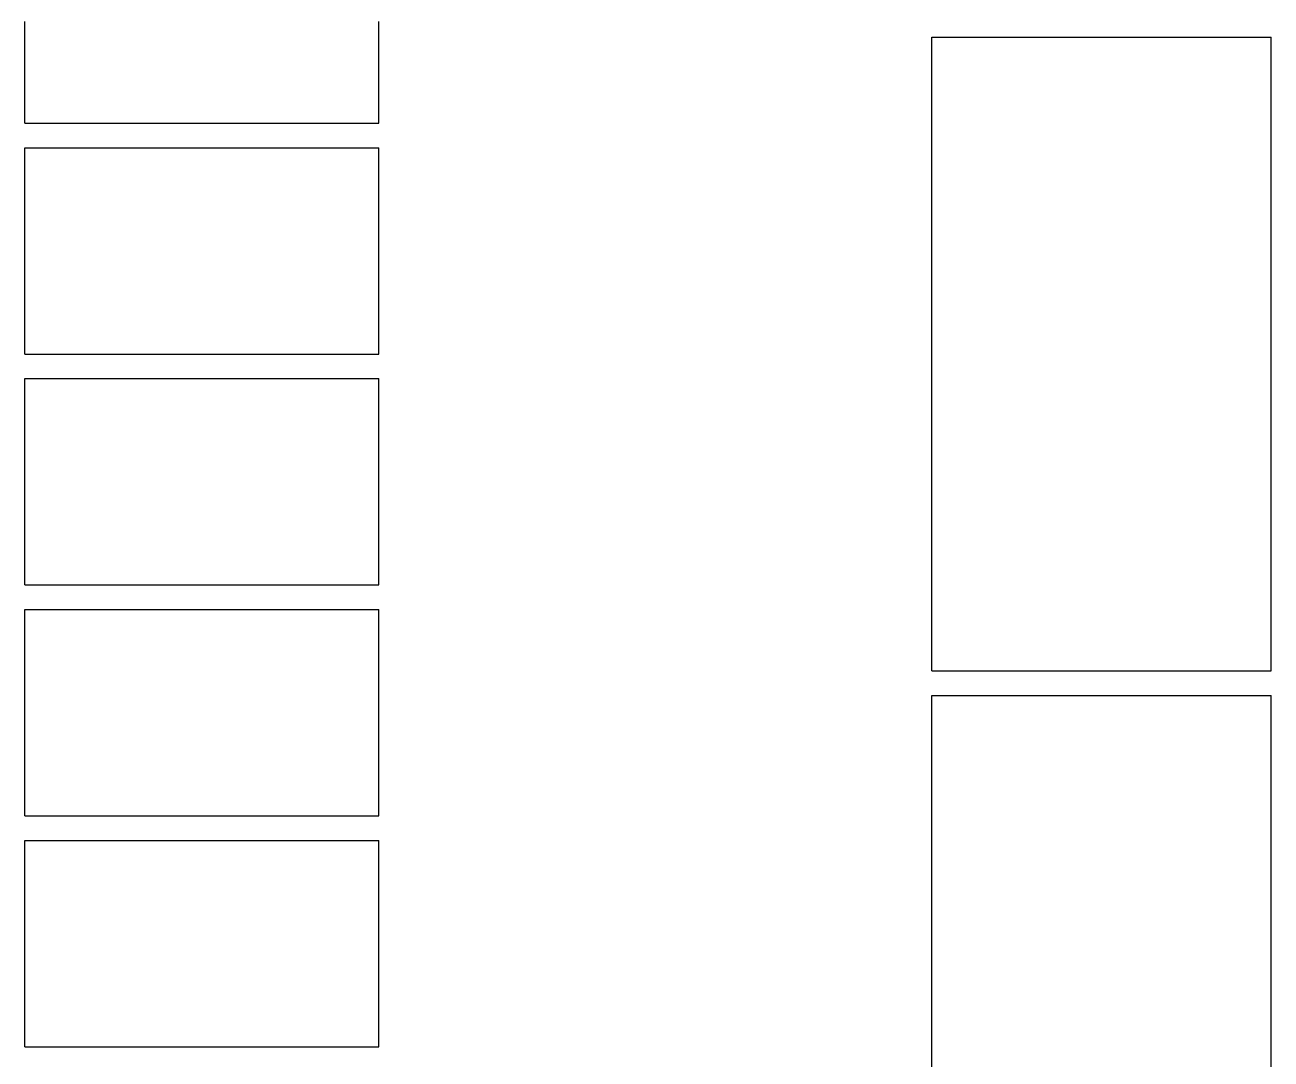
# Model space of a CAD drawing. Header units: metres. Extents: x -45 to 241, y 0 to 388.
# Drawn here: x -45.33 to -19.96, y 219.5 to 240.55 of the extents above; entities that cross this region are included whole.
import ezdxf

# ---------------------------------------------------------------- set-up
doc = ezdxf.new("R2010")
doc.units = ezdxf.units.M

msp = doc.modelspace()

# ---------------------------------------------------------------- linework, layer by layer
for points in [[(-45.325, 238.55), (-45.325, 238.617), (-45.325, 238.683), (-45.325, 238.75), (-45.325, 238.817), (-45.325, 238.883), (-45.325, 238.95), (-45.325, 239.017), (-45.325, 239.083), (-45.325, 239.15), (-45.325, 239.217), (-45.325, 239.283), (-45.325, 239.35), (-45.325, 239.417), (-45.325, 239.483), (-45.325, 239.55), (-45.325, 239.617), (-45.325, 239.683), (-45.325, 239.75), (-45.325, 239.817), (-45.325, 239.883), (-45.325, 239.95), (-45.325, 240.017), (-45.325, 240.083), (-45.325, 240.15), (-45.325, 240.217), (-45.325, 240.283), (-45.325, 240.35), (-45.325, 240.417), (-45.325, 240.483), (-45.325, 240.55), (-45.325, 240.617)], [(-38.123, 238.55), (-38.123, 238.617), (-38.123, 238.683), (-38.123, 238.75), (-38.123, 238.817), (-38.123, 238.883), (-38.123, 238.95), (-38.123, 239.017), (-38.123, 239.083), (-38.123, 239.15), (-38.123, 239.217), (-38.123, 239.283), (-38.123, 239.35), (-38.123, 239.417), (-38.123, 239.483), (-38.123, 239.55), (-38.123, 239.617), (-38.123, 239.683), (-38.123, 239.75), (-38.123, 239.817), (-38.123, 239.883), (-38.123, 239.95), (-38.123, 240.017), (-38.123, 240.083), (-38.123, 240.15), (-38.123, 240.217), (-38.123, 240.283), (-38.123, 240.35), (-38.123, 240.417), (-38.123, 240.483), (-38.123, 240.55), (-38.123, 240.617)], [(-26.868, 227.4), (-26.868, 227.605), (-26.868, 227.81), (-26.868, 228.014), (-26.868, 228.219), (-26.868, 228.424), (-26.868, 228.629), (-26.868, 228.833), (-26.868, 229.038), (-26.868, 229.243), (-26.868, 229.448), (-26.868, 229.652), (-26.868, 229.857), (-26.868, 230.062), (-26.868, 230.267), (-26.868, 230.471), (-26.868, 230.676), (-26.868, 230.881), (-26.868, 231.086), (-26.868, 231.29), (-26.868, 231.495), (-26.868, 231.7), (-26.868, 231.905), (-26.868, 232.11), (-26.868, 232.314), (-26.868, 232.519), (-26.868, 232.724), (-26.868, 232.929), (-26.868, 233.133), (-26.868, 233.338), (-26.868, 233.543), (-26.868, 233.748), (-26.868, 233.952), (-26.868, 234.157), (-26.868, 234.362), (-26.868, 234.567), (-26.868, 234.771), (-26.868, 234.976), (-26.868, 235.181), (-26.868, 235.386), (-26.868, 235.59), (-26.868, 235.795), (-26.868, 236), (-26.868, 236.205), (-26.868, 236.41), (-26.868, 236.614), (-26.868, 236.819), (-26.868, 237.024), (-26.868, 237.229), (-26.868, 237.433), (-26.868, 237.638), (-26.868, 237.843), (-26.868, 238.048), (-26.868, 238.252), (-26.868, 238.457), (-26.868, 238.662), (-26.868, 238.867), (-26.868, 239.071), (-26.868, 239.276), (-26.868, 239.481), (-26.868, 239.686), (-26.868, 239.89), (-26.868, 240.095), (-26.868, 240.3)], [(-26.868, 240.3), (-26.758, 240.3), (-26.649, 240.3), (-26.539, 240.3), (-26.429, 240.3), (-26.32, 240.3), (-26.21, 240.3), (-26.101, 240.3), (-25.991, 240.3), (-25.881, 240.3), (-25.772, 240.3), (-25.662, 240.3), (-25.553, 240.3), (-25.443, 240.3), (-25.333, 240.3), (-25.224, 240.3), (-25.114, 240.3), (-25.005, 240.3), (-24.895, 240.3), (-24.786, 240.3), (-24.676, 240.3), (-24.566, 240.3), (-24.457, 240.3), (-24.347, 240.3), (-24.238, 240.3), (-24.128, 240.3), (-24.018, 240.3), (-23.909, 240.3), (-23.799, 240.3), (-23.69, 240.3), (-23.58, 240.3), (-23.47, 240.3), (-23.361, 240.3), (-23.251, 240.3), (-23.142, 240.3), (-23.032, 240.3), (-22.923, 240.3), (-22.813, 240.3), (-22.703, 240.3), (-22.594, 240.3), (-22.484, 240.3), (-22.375, 240.3), (-22.265, 240.3), (-22.155, 240.3), (-22.046, 240.3), (-21.936, 240.3), (-21.827, 240.3), (-21.717, 240.3), (-21.607, 240.3), (-21.498, 240.3), (-21.388, 240.3), (-21.279, 240.3), (-21.169, 240.3), (-21.06, 240.3), (-20.95, 240.3), (-20.84, 240.3), (-20.731, 240.3), (-20.621, 240.3), (-20.512, 240.3), (-20.402, 240.3), (-20.292, 240.3), (-20.183, 240.3), (-20.073, 240.3), (-19.964, 240.3)], [(-19.964, 227.4), (-19.964, 227.605), (-19.964, 227.81), (-19.964, 228.014), (-19.964, 228.219), (-19.964, 228.424), (-19.964, 228.629), (-19.964, 228.833), (-19.964, 229.038), (-19.964, 229.243), (-19.964, 229.448), (-19.964, 229.652), (-19.964, 229.857), (-19.964, 230.062), (-19.964, 230.267), (-19.964, 230.471), (-19.964, 230.676), (-19.964, 230.881), (-19.964, 231.086), (-19.964, 231.29), (-19.964, 231.495), (-19.964, 231.7), (-19.964, 231.905), (-19.964, 232.11), (-19.964, 232.314), (-19.964, 232.519), (-19.964, 232.724), (-19.964, 232.929), (-19.964, 233.133), (-19.964, 233.338), (-19.964, 233.543), (-19.964, 233.748), (-19.964, 233.952), (-19.964, 234.157), (-19.964, 234.362), (-19.964, 234.567), (-19.964, 234.771), (-19.964, 234.976), (-19.964, 235.181), (-19.964, 235.386), (-19.964, 235.59), (-19.964, 235.795), (-19.964, 236), (-19.964, 236.205), (-19.964, 236.41), (-19.964, 236.614), (-19.964, 236.819), (-19.964, 237.024), (-19.964, 237.229), (-19.964, 237.433), (-19.964, 237.638), (-19.964, 237.843), (-19.964, 238.048), (-19.964, 238.252), (-19.964, 238.457), (-19.964, 238.662), (-19.964, 238.867), (-19.964, 239.071), (-19.964, 239.276), (-19.964, 239.481), (-19.964, 239.686), (-19.964, 239.89), (-19.964, 240.095), (-19.964, 240.3)], [(-45.325, 238.55), (-45.211, 238.55), (-45.096, 238.55), (-44.982, 238.55), (-44.868, 238.55), (-44.753, 238.55), (-44.639, 238.55), (-44.525, 238.55), (-44.411, 238.55), (-44.296, 238.55), (-44.182, 238.55), (-44.068, 238.55), (-43.953, 238.55), (-43.839, 238.55), (-43.725, 238.55), (-43.61, 238.55), (-43.496, 238.55), (-43.382, 238.55), (-43.267, 238.55), (-43.153, 238.55), (-43.039, 238.55), (-42.924, 238.55), (-42.81, 238.55), (-42.696, 238.55), (-42.581, 238.55), (-42.467, 238.55), (-42.353, 238.55), (-42.238, 238.55), (-42.124, 238.55), (-42.01, 238.55), (-41.895, 238.55), (-41.781, 238.55), (-41.667, 238.55), (-41.552, 238.55), (-41.438, 238.55), (-41.324, 238.55), (-41.209, 238.55), (-41.095, 238.55), (-40.981, 238.55), (-40.866, 238.55), (-40.752, 238.55), (-40.638, 238.55), (-40.523, 238.55), (-40.409, 238.55), (-40.295, 238.55), (-40.18, 238.55), (-40.066, 238.55), (-39.952, 238.55), (-39.838, 238.55), (-39.723, 238.55), (-39.609, 238.55), (-39.495, 238.55), (-39.38, 238.55), (-39.266, 238.55), (-39.152, 238.55), (-39.037, 238.55), (-38.923, 238.55), (-38.809, 238.55), (-38.694, 238.55), (-38.58, 238.55), (-38.466, 238.55), (-38.351, 238.55), (-38.237, 238.55), (-38.123, 238.55)], [(-45.325, 233.85), (-45.325, 233.917), (-45.325, 233.983), (-45.325, 234.05), (-45.325, 234.117), (-45.325, 234.183), (-45.325, 234.25), (-45.325, 234.317), (-45.325, 234.383), (-45.325, 234.45), (-45.325, 234.517), (-45.325, 234.583), (-45.325, 234.65), (-45.325, 234.717), (-45.325, 234.783), (-45.325, 234.85), (-45.325, 234.917), (-45.325, 234.983), (-45.325, 235.05), (-45.325, 235.117), (-45.325, 235.183), (-45.325, 235.25), (-45.325, 235.317), (-45.325, 235.383), (-45.325, 235.45), (-45.325, 235.517), (-45.325, 235.583), (-45.325, 235.65), (-45.325, 235.717), (-45.325, 235.783), (-45.325, 235.85), (-45.325, 235.917), (-45.325, 235.983), (-45.325, 236.05), (-45.325, 236.117), (-45.325, 236.183), (-45.325, 236.25), (-45.325, 236.317), (-45.325, 236.383), (-45.325, 236.45), (-45.325, 236.517), (-45.325, 236.583), (-45.325, 236.65), (-45.325, 236.717), (-45.325, 236.783), (-45.325, 236.85), (-45.325, 236.917), (-45.325, 236.983), (-45.325, 237.05), (-45.325, 237.117), (-45.325, 237.183), (-45.325, 237.25), (-45.325, 237.317), (-45.325, 237.383), (-45.325, 237.45), (-45.325, 237.517), (-45.325, 237.583), (-45.325, 237.65), (-45.325, 237.717), (-45.325, 237.783), (-45.325, 237.85), (-45.325, 237.917), (-45.325, 237.983), (-45.325, 238.05)], [(-45.325, 238.05), (-45.211, 238.05), (-45.096, 238.05), (-44.982, 238.05), (-44.868, 238.05), (-44.753, 238.05), (-44.639, 238.05), (-44.525, 238.05), (-44.411, 238.05), (-44.296, 238.05), (-44.182, 238.05), (-44.068, 238.05), (-43.953, 238.05), (-43.839, 238.05), (-43.725, 238.05), (-43.61, 238.05), (-43.496, 238.05), (-43.382, 238.05), (-43.267, 238.05), (-43.153, 238.05), (-43.039, 238.05), (-42.924, 238.05), (-42.81, 238.05), (-42.696, 238.05), (-42.581, 238.05), (-42.467, 238.05), (-42.353, 238.05), (-42.238, 238.05), (-42.124, 238.05), (-42.01, 238.05), (-41.895, 238.05), (-41.781, 238.05), (-41.667, 238.05), (-41.552, 238.05), (-41.438, 238.05), (-41.324, 238.05), (-41.209, 238.05), (-41.095, 238.05), (-40.981, 238.05), (-40.866, 238.05), (-40.752, 238.05), (-40.638, 238.05), (-40.523, 238.05), (-40.409, 238.05), (-40.295, 238.05), (-40.18, 238.05), (-40.066, 238.05), (-39.952, 238.05), (-39.838, 238.05), (-39.723, 238.05), (-39.609, 238.05), (-39.495, 238.05), (-39.38, 238.05), (-39.266, 238.05), (-39.152, 238.05), (-39.037, 238.05), (-38.923, 238.05), (-38.809, 238.05), (-38.694, 238.05), (-38.58, 238.05), (-38.466, 238.05), (-38.351, 238.05), (-38.237, 238.05), (-38.123, 238.05)], [(-38.123, 233.85), (-38.123, 233.917), (-38.123, 233.983), (-38.123, 234.05), (-38.123, 234.117), (-38.123, 234.183), (-38.123, 234.25), (-38.123, 234.317), (-38.123, 234.383), (-38.123, 234.45), (-38.123, 234.517), (-38.123, 234.583), (-38.123, 234.65), (-38.123, 234.717), (-38.123, 234.783), (-38.123, 234.85), (-38.123, 234.917), (-38.123, 234.983), (-38.123, 235.05), (-38.123, 235.117), (-38.123, 235.183), (-38.123, 235.25), (-38.123, 235.317), (-38.123, 235.383), (-38.123, 235.45), (-38.123, 235.517), (-38.123, 235.583), (-38.123, 235.65), (-38.123, 235.717), (-38.123, 235.783), (-38.123, 235.85), (-38.123, 235.917), (-38.123, 235.983), (-38.123, 236.05), (-38.123, 236.117), (-38.123, 236.183), (-38.123, 236.25), (-38.123, 236.317), (-38.123, 236.383), (-38.123, 236.45), (-38.123, 236.517), (-38.123, 236.583), (-38.123, 236.65), (-38.123, 236.717), (-38.123, 236.783), (-38.123, 236.85), (-38.123, 236.917), (-38.123, 236.983), (-38.123, 237.05), (-38.123, 237.117), (-38.123, 237.183), (-38.123, 237.25), (-38.123, 237.317), (-38.123, 237.383), (-38.123, 237.45), (-38.123, 237.517), (-38.123, 237.583), (-38.123, 237.65), (-38.123, 237.717), (-38.123, 237.783), (-38.123, 237.85), (-38.123, 237.917), (-38.123, 237.983), (-38.123, 238.05)], [(-45.325, 233.85), (-45.211, 233.85), (-45.096, 233.85), (-44.982, 233.85), (-44.868, 233.85), (-44.753, 233.85), (-44.639, 233.85), (-44.525, 233.85), (-44.411, 233.85), (-44.296, 233.85), (-44.182, 233.85), (-44.068, 233.85), (-43.953, 233.85), (-43.839, 233.85), (-43.725, 233.85), (-43.61, 233.85), (-43.496, 233.85), (-43.382, 233.85), (-43.267, 233.85), (-43.153, 233.85), (-43.039, 233.85), (-42.924, 233.85), (-42.81, 233.85), (-42.696, 233.85), (-42.581, 233.85), (-42.467, 233.85), (-42.353, 233.85), (-42.238, 233.85), (-42.124, 233.85), (-42.01, 233.85), (-41.895, 233.85), (-41.781, 233.85), (-41.667, 233.85), (-41.552, 233.85), (-41.438, 233.85), (-41.324, 233.85), (-41.209, 233.85), (-41.095, 233.85), (-40.981, 233.85), (-40.866, 233.85), (-40.752, 233.85), (-40.638, 233.85), (-40.523, 233.85), (-40.409, 233.85), (-40.295, 233.85), (-40.18, 233.85), (-40.066, 233.85), (-39.952, 233.85), (-39.838, 233.85), (-39.723, 233.85), (-39.609, 233.85), (-39.495, 233.85), (-39.38, 233.85), (-39.266, 233.85), (-39.152, 233.85), (-39.037, 233.85), (-38.923, 233.85), (-38.809, 233.85), (-38.694, 233.85), (-38.58, 233.85), (-38.466, 233.85), (-38.351, 233.85), (-38.237, 233.85), (-38.123, 233.85)], [(-45.325, 229.15), (-45.325, 229.217), (-45.325, 229.283), (-45.325, 229.35), (-45.325, 229.417), (-45.325, 229.483), (-45.325, 229.55), (-45.325, 229.617), (-45.325, 229.683), (-45.325, 229.75), (-45.325, 229.817), (-45.325, 229.883), (-45.325, 229.95), (-45.325, 230.017), (-45.325, 230.083), (-45.325, 230.15), (-45.325, 230.217), (-45.325, 230.283), (-45.325, 230.35), (-45.325, 230.417), (-45.325, 230.483), (-45.325, 230.55), (-45.325, 230.617), (-45.325, 230.683), (-45.325, 230.75), (-45.325, 230.817), (-45.325, 230.883), (-45.325, 230.95), (-45.325, 231.017), (-45.325, 231.083), (-45.325, 231.15), (-45.325, 231.217), (-45.325, 231.283), (-45.325, 231.35), (-45.325, 231.417), (-45.325, 231.483), (-45.325, 231.55), (-45.325, 231.617), (-45.325, 231.683), (-45.325, 231.75), (-45.325, 231.817), (-45.325, 231.883), (-45.325, 231.95), (-45.325, 232.017), (-45.325, 232.083), (-45.325, 232.15), (-45.325, 232.217), (-45.325, 232.283), (-45.325, 232.35), (-45.325, 232.417), (-45.325, 232.483), (-45.325, 232.55), (-45.325, 232.617), (-45.325, 232.683), (-45.325, 232.75), (-45.325, 232.817), (-45.325, 232.883), (-45.325, 232.95), (-45.325, 233.017), (-45.325, 233.083), (-45.325, 233.15), (-45.325, 233.217), (-45.325, 233.283), (-45.325, 233.35)], [(-45.325, 233.35), (-45.211, 233.35), (-45.096, 233.35), (-44.982, 233.35), (-44.868, 233.35), (-44.753, 233.35), (-44.639, 233.35), (-44.525, 233.35), (-44.411, 233.35), (-44.296, 233.35), (-44.182, 233.35), (-44.068, 233.35), (-43.953, 233.35), (-43.839, 233.35), (-43.725, 233.35), (-43.61, 233.35), (-43.496, 233.35), (-43.382, 233.35), (-43.267, 233.35), (-43.153, 233.35), (-43.039, 233.35), (-42.924, 233.35), (-42.81, 233.35), (-42.696, 233.35), (-42.581, 233.35), (-42.467, 233.35), (-42.353, 233.35), (-42.238, 233.35), (-42.124, 233.35), (-42.01, 233.35), (-41.895, 233.35), (-41.781, 233.35), (-41.667, 233.35), (-41.552, 233.35), (-41.438, 233.35), (-41.324, 233.35), (-41.209, 233.35), (-41.095, 233.35), (-40.981, 233.35), (-40.866, 233.35), (-40.752, 233.35), (-40.638, 233.35), (-40.523, 233.35), (-40.409, 233.35), (-40.295, 233.35), (-40.18, 233.35), (-40.066, 233.35), (-39.952, 233.35), (-39.838, 233.35), (-39.723, 233.35), (-39.609, 233.35), (-39.495, 233.35), (-39.38, 233.35), (-39.266, 233.35), (-39.152, 233.35), (-39.037, 233.35), (-38.923, 233.35), (-38.809, 233.35), (-38.694, 233.35), (-38.58, 233.35), (-38.466, 233.35), (-38.351, 233.35), (-38.237, 233.35), (-38.123, 233.35)], [(-38.123, 229.15), (-38.123, 229.217), (-38.123, 229.283), (-38.123, 229.35), (-38.123, 229.417), (-38.123, 229.483), (-38.123, 229.55), (-38.123, 229.617), (-38.123, 229.683), (-38.123, 229.75), (-38.123, 229.817), (-38.123, 229.883), (-38.123, 229.95), (-38.123, 230.017), (-38.123, 230.083), (-38.123, 230.15), (-38.123, 230.217), (-38.123, 230.283), (-38.123, 230.35), (-38.123, 230.417), (-38.123, 230.483), (-38.123, 230.55), (-38.123, 230.617), (-38.123, 230.683), (-38.123, 230.75), (-38.123, 230.817), (-38.123, 230.883), (-38.123, 230.95), (-38.123, 231.017), (-38.123, 231.083), (-38.123, 231.15), (-38.123, 231.217), (-38.123, 231.283), (-38.123, 231.35), (-38.123, 231.417), (-38.123, 231.483), (-38.123, 231.55), (-38.123, 231.617), (-38.123, 231.683), (-38.123, 231.75), (-38.123, 231.817), (-38.123, 231.883), (-38.123, 231.95), (-38.123, 232.017), (-38.123, 232.083), (-38.123, 232.15), (-38.123, 232.217), (-38.123, 232.283), (-38.123, 232.35), (-38.123, 232.417), (-38.123, 232.483), (-38.123, 232.55), (-38.123, 232.617), (-38.123, 232.683), (-38.123, 232.75), (-38.123, 232.817), (-38.123, 232.883), (-38.123, 232.95), (-38.123, 233.017), (-38.123, 233.083), (-38.123, 233.15), (-38.123, 233.217), (-38.123, 233.283), (-38.123, 233.35)], [(-45.325, 229.15), (-45.211, 229.15), (-45.096, 229.15), (-44.982, 229.15), (-44.868, 229.15), (-44.753, 229.15), (-44.639, 229.15), (-44.525, 229.15), (-44.411, 229.15), (-44.296, 229.15), (-44.182, 229.15), (-44.068, 229.15), (-43.953, 229.15), (-43.839, 229.15), (-43.725, 229.15), (-43.61, 229.15), (-43.496, 229.15), (-43.382, 229.15), (-43.267, 229.15), (-43.153, 229.15), (-43.039, 229.15), (-42.924, 229.15), (-42.81, 229.15), (-42.696, 229.15), (-42.581, 229.15), (-42.467, 229.15), (-42.353, 229.15), (-42.238, 229.15), (-42.124, 229.15), (-42.01, 229.15), (-41.895, 229.15), (-41.781, 229.15), (-41.667, 229.15), (-41.552, 229.15), (-41.438, 229.15), (-41.324, 229.15), (-41.209, 229.15), (-41.095, 229.15), (-40.981, 229.15), (-40.866, 229.15), (-40.752, 229.15), (-40.638, 229.15), (-40.523, 229.15), (-40.409, 229.15), (-40.295, 229.15), (-40.18, 229.15), (-40.066, 229.15), (-39.952, 229.15), (-39.838, 229.15), (-39.723, 229.15), (-39.609, 229.15), (-39.495, 229.15), (-39.38, 229.15), (-39.266, 229.15), (-39.152, 229.15), (-39.037, 229.15), (-38.923, 229.15), (-38.809, 229.15), (-38.694, 229.15), (-38.58, 229.15), (-38.466, 229.15), (-38.351, 229.15), (-38.237, 229.15), (-38.123, 229.15)], [(-45.325, 224.45), (-45.325, 224.517), (-45.325, 224.583), (-45.325, 224.65), (-45.325, 224.717), (-45.325, 224.783), (-45.325, 224.85), (-45.325, 224.917), (-45.325, 224.983), (-45.325, 225.05), (-45.325, 225.117), (-45.325, 225.183), (-45.325, 225.25), (-45.325, 225.317), (-45.325, 225.383), (-45.325, 225.45), (-45.325, 225.517), (-45.325, 225.583), (-45.325, 225.65), (-45.325, 225.717), (-45.325, 225.783), (-45.325, 225.85), (-45.325, 225.917), (-45.325, 225.983), (-45.325, 226.05), (-45.325, 226.117), (-45.325, 226.183), (-45.325, 226.25), (-45.325, 226.317), (-45.325, 226.383), (-45.325, 226.45), (-45.325, 226.517), (-45.325, 226.583), (-45.325, 226.65), (-45.325, 226.717), (-45.325, 226.783), (-45.325, 226.85), (-45.325, 226.917), (-45.325, 226.983), (-45.325, 227.05), (-45.325, 227.117), (-45.325, 227.183), (-45.325, 227.25), (-45.325, 227.317), (-45.325, 227.383), (-45.325, 227.45), (-45.325, 227.517), (-45.325, 227.583), (-45.325, 227.65), (-45.325, 227.717), (-45.325, 227.783), (-45.325, 227.85), (-45.325, 227.917), (-45.325, 227.983), (-45.325, 228.05), (-45.325, 228.117), (-45.325, 228.183), (-45.325, 228.25), (-45.325, 228.317), (-45.325, 228.383), (-45.325, 228.45), (-45.325, 228.517), (-45.325, 228.583), (-45.325, 228.65)], [(-45.325, 228.65), (-45.211, 228.65), (-45.096, 228.65), (-44.982, 228.65), (-44.868, 228.65), (-44.753, 228.65), (-44.639, 228.65), (-44.525, 228.65), (-44.411, 228.65), (-44.296, 228.65), (-44.182, 228.65), (-44.068, 228.65), (-43.953, 228.65), (-43.839, 228.65), (-43.725, 228.65), (-43.61, 228.65), (-43.496, 228.65), (-43.382, 228.65), (-43.267, 228.65), (-43.153, 228.65), (-43.039, 228.65), (-42.924, 228.65), (-42.81, 228.65), (-42.696, 228.65), (-42.581, 228.65), (-42.467, 228.65), (-42.353, 228.65), (-42.238, 228.65), (-42.124, 228.65), (-42.01, 228.65), (-41.895, 228.65), (-41.781, 228.65), (-41.667, 228.65), (-41.552, 228.65), (-41.438, 228.65), (-41.324, 228.65), (-41.209, 228.65), (-41.095, 228.65), (-40.981, 228.65), (-40.866, 228.65), (-40.752, 228.65), (-40.638, 228.65), (-40.523, 228.65), (-40.409, 228.65), (-40.295, 228.65), (-40.18, 228.65), (-40.066, 228.65), (-39.952, 228.65), (-39.838, 228.65), (-39.723, 228.65), (-39.609, 228.65), (-39.495, 228.65), (-39.38, 228.65), (-39.266, 228.65), (-39.152, 228.65), (-39.037, 228.65), (-38.923, 228.65), (-38.809, 228.65), (-38.694, 228.65), (-38.58, 228.65), (-38.466, 228.65), (-38.351, 228.65), (-38.237, 228.65), (-38.123, 228.65)], [(-38.123, 224.45), (-38.123, 224.517), (-38.123, 224.583), (-38.123, 224.65), (-38.123, 224.717), (-38.123, 224.783), (-38.123, 224.85), (-38.123, 224.917), (-38.123, 224.983), (-38.123, 225.05), (-38.123, 225.117), (-38.123, 225.183), (-38.123, 225.25), (-38.123, 225.317), (-38.123, 225.383), (-38.123, 225.45), (-38.123, 225.517), (-38.123, 225.583), (-38.123, 225.65), (-38.123, 225.717), (-38.123, 225.783), (-38.123, 225.85), (-38.123, 225.917), (-38.123, 225.983), (-38.123, 226.05), (-38.123, 226.117), (-38.123, 226.183), (-38.123, 226.25), (-38.123, 226.317), (-38.123, 226.383), (-38.123, 226.45), (-38.123, 226.517), (-38.123, 226.583), (-38.123, 226.65), (-38.123, 226.717), (-38.123, 226.783), (-38.123, 226.85), (-38.123, 226.917), (-38.123, 226.983), (-38.123, 227.05), (-38.123, 227.117), (-38.123, 227.183), (-38.123, 227.25), (-38.123, 227.317), (-38.123, 227.383), (-38.123, 227.45), (-38.123, 227.517), (-38.123, 227.583), (-38.123, 227.65), (-38.123, 227.717), (-38.123, 227.783), (-38.123, 227.85), (-38.123, 227.917), (-38.123, 227.983), (-38.123, 228.05), (-38.123, 228.117), (-38.123, 228.183), (-38.123, 228.25), (-38.123, 228.317), (-38.123, 228.383), (-38.123, 228.45), (-38.123, 228.517), (-38.123, 228.583), (-38.123, 228.65)], [(-26.868, 227.4), (-26.758, 227.4), (-26.649, 227.4), (-26.539, 227.4), (-26.429, 227.4), (-26.32, 227.4), (-26.21, 227.4), (-26.101, 227.4), (-25.991, 227.4), (-25.881, 227.4), (-25.772, 227.4), (-25.662, 227.4), (-25.553, 227.4), (-25.443, 227.4), (-25.333, 227.4), (-25.224, 227.4), (-25.114, 227.4), (-25.005, 227.4), (-24.895, 227.4), (-24.786, 227.4), (-24.676, 227.4), (-24.566, 227.4), (-24.457, 227.4), (-24.347, 227.4), (-24.238, 227.4), (-24.128, 227.4), (-24.018, 227.4), (-23.909, 227.4), (-23.799, 227.4), (-23.69, 227.4), (-23.58, 227.4), (-23.47, 227.4), (-23.361, 227.4), (-23.251, 227.4), (-23.142, 227.4), (-23.032, 227.4), (-22.923, 227.4), (-22.813, 227.4), (-22.703, 227.4), (-22.594, 227.4), (-22.484, 227.4), (-22.375, 227.4), (-22.265, 227.4), (-22.155, 227.4), (-22.046, 227.4), (-21.936, 227.4), (-21.827, 227.4), (-21.717, 227.4), (-21.607, 227.4), (-21.498, 227.4), (-21.388, 227.4), (-21.279, 227.4), (-21.169, 227.4), (-21.06, 227.4), (-20.95, 227.4), (-20.84, 227.4), (-20.731, 227.4), (-20.621, 227.4), (-20.512, 227.4), (-20.402, 227.4), (-20.292, 227.4), (-20.183, 227.4), (-20.073, 227.4), (-19.964, 227.4)], [(-26.868, 219.324), (-26.868, 219.529), (-26.868, 219.733), (-26.868, 219.938), (-26.868, 220.143), (-26.868, 220.348), (-26.868, 220.552), (-26.868, 220.757), (-26.868, 220.962), (-26.868, 221.167), (-26.868, 221.371), (-26.868, 221.576), (-26.868, 221.781), (-26.868, 221.986), (-26.868, 222.19), (-26.868, 222.395), (-26.868, 222.6), (-26.868, 222.805), (-26.868, 223.01), (-26.868, 223.214), (-26.868, 223.419), (-26.868, 223.624), (-26.868, 223.829), (-26.868, 224.033), (-26.868, 224.238), (-26.868, 224.443), (-26.868, 224.648), (-26.868, 224.852), (-26.868, 225.057), (-26.868, 225.262), (-26.868, 225.467), (-26.868, 225.671), (-26.868, 225.876), (-26.868, 226.081), (-26.868, 226.286), (-26.868, 226.49), (-26.868, 226.695), (-26.868, 226.9)], [(-26.868, 226.9), (-26.758, 226.9), (-26.649, 226.9), (-26.539, 226.9), (-26.429, 226.9), (-26.32, 226.9), (-26.21, 226.9), (-26.101, 226.9), (-25.991, 226.9), (-25.881, 226.9), (-25.772, 226.9), (-25.662, 226.9), (-25.553, 226.9), (-25.443, 226.9), (-25.333, 226.9), (-25.224, 226.9), (-25.114, 226.9), (-25.005, 226.9), (-24.895, 226.9), (-24.786, 226.9), (-24.676, 226.9), (-24.566, 226.9), (-24.457, 226.9), (-24.347, 226.9), (-24.238, 226.9), (-24.128, 226.9), (-24.018, 226.9), (-23.909, 226.9), (-23.799, 226.9), (-23.69, 226.9), (-23.58, 226.9), (-23.47, 226.9), (-23.361, 226.9), (-23.251, 226.9), (-23.142, 226.9), (-23.032, 226.9), (-22.923, 226.9), (-22.813, 226.9), (-22.703, 226.9), (-22.594, 226.9), (-22.484, 226.9), (-22.375, 226.9), (-22.265, 226.9), (-22.155, 226.9), (-22.046, 226.9), (-21.936, 226.9), (-21.827, 226.9), (-21.717, 226.9), (-21.607, 226.9), (-21.498, 226.9), (-21.388, 226.9), (-21.279, 226.9), (-21.169, 226.9), (-21.06, 226.9), (-20.95, 226.9), (-20.84, 226.9), (-20.731, 226.9), (-20.621, 226.9), (-20.512, 226.9), (-20.402, 226.9), (-20.292, 226.9), (-20.183, 226.9), (-20.073, 226.9), (-19.964, 226.9)], [(-19.964, 219.324), (-19.964, 219.529), (-19.964, 219.733), (-19.964, 219.938), (-19.964, 220.143), (-19.964, 220.348), (-19.964, 220.552), (-19.964, 220.757), (-19.964, 220.962), (-19.964, 221.167), (-19.964, 221.371), (-19.964, 221.576), (-19.964, 221.781), (-19.964, 221.986), (-19.964, 222.19), (-19.964, 222.395), (-19.964, 222.6), (-19.964, 222.805), (-19.964, 223.01), (-19.964, 223.214), (-19.964, 223.419), (-19.964, 223.624), (-19.964, 223.829), (-19.964, 224.033), (-19.964, 224.238), (-19.964, 224.443), (-19.964, 224.648), (-19.964, 224.852), (-19.964, 225.057), (-19.964, 225.262), (-19.964, 225.467), (-19.964, 225.671), (-19.964, 225.876), (-19.964, 226.081), (-19.964, 226.286), (-19.964, 226.49), (-19.964, 226.695), (-19.964, 226.9)], [(-45.325, 224.45), (-45.211, 224.45), (-45.096, 224.45), (-44.982, 224.45), (-44.868, 224.45), (-44.753, 224.45), (-44.639, 224.45), (-44.525, 224.45), (-44.411, 224.45), (-44.296, 224.45), (-44.182, 224.45), (-44.068, 224.45), (-43.953, 224.45), (-43.839, 224.45), (-43.725, 224.45), (-43.61, 224.45), (-43.496, 224.45), (-43.382, 224.45), (-43.267, 224.45), (-43.153, 224.45), (-43.039, 224.45), (-42.924, 224.45), (-42.81, 224.45), (-42.696, 224.45), (-42.581, 224.45), (-42.467, 224.45), (-42.353, 224.45), (-42.238, 224.45), (-42.124, 224.45), (-42.01, 224.45), (-41.895, 224.45), (-41.781, 224.45), (-41.667, 224.45), (-41.552, 224.45), (-41.438, 224.45), (-41.324, 224.45), (-41.209, 224.45), (-41.095, 224.45), (-40.981, 224.45), (-40.866, 224.45), (-40.752, 224.45), (-40.638, 224.45), (-40.523, 224.45), (-40.409, 224.45), (-40.295, 224.45), (-40.18, 224.45), (-40.066, 224.45), (-39.952, 224.45), (-39.838, 224.45), (-39.723, 224.45), (-39.609, 224.45), (-39.495, 224.45), (-39.38, 224.45), (-39.266, 224.45), (-39.152, 224.45), (-39.037, 224.45), (-38.923, 224.45), (-38.809, 224.45), (-38.694, 224.45), (-38.58, 224.45), (-38.466, 224.45), (-38.351, 224.45), (-38.237, 224.45), (-38.123, 224.45)], [(-45.325, 219.75), (-45.325, 219.817), (-45.325, 219.883), (-45.325, 219.95), (-45.325, 220.017), (-45.325, 220.083), (-45.325, 220.15), (-45.325, 220.217), (-45.325, 220.283), (-45.325, 220.35), (-45.325, 220.417), (-45.325, 220.483), (-45.325, 220.55), (-45.325, 220.617), (-45.325, 220.683), (-45.325, 220.75), (-45.325, 220.817), (-45.325, 220.883), (-45.325, 220.95), (-45.325, 221.017), (-45.325, 221.083), (-45.325, 221.15), (-45.325, 221.217), (-45.325, 221.283), (-45.325, 221.35), (-45.325, 221.417), (-45.325, 221.483), (-45.325, 221.55), (-45.325, 221.617), (-45.325, 221.683), (-45.325, 221.75), (-45.325, 221.817), (-45.325, 221.883), (-45.325, 221.95), (-45.325, 222.017), (-45.325, 222.083), (-45.325, 222.15), (-45.325, 222.217), (-45.325, 222.283), (-45.325, 222.35), (-45.325, 222.417), (-45.325, 222.483), (-45.325, 222.55), (-45.325, 222.617), (-45.325, 222.683), (-45.325, 222.75), (-45.325, 222.817), (-45.325, 222.883), (-45.325, 222.95), (-45.325, 223.017), (-45.325, 223.083), (-45.325, 223.15), (-45.325, 223.217), (-45.325, 223.283), (-45.325, 223.35), (-45.325, 223.417), (-45.325, 223.483), (-45.325, 223.55), (-45.325, 223.617), (-45.325, 223.683), (-45.325, 223.75), (-45.325, 223.817), (-45.325, 223.883), (-45.325, 223.95)], [(-45.325, 223.95), (-45.211, 223.95), (-45.096, 223.95), (-44.982, 223.95), (-44.868, 223.95), (-44.753, 223.95), (-44.639, 223.95), (-44.525, 223.95), (-44.411, 223.95), (-44.296, 223.95), (-44.182, 223.95), (-44.068, 223.95), (-43.953, 223.95), (-43.839, 223.95), (-43.725, 223.95), (-43.61, 223.95), (-43.496, 223.95), (-43.382, 223.95), (-43.267, 223.95), (-43.153, 223.95), (-43.039, 223.95), (-42.924, 223.95), (-42.81, 223.95), (-42.696, 223.95), (-42.581, 223.95), (-42.467, 223.95), (-42.353, 223.95), (-42.238, 223.95), (-42.124, 223.95), (-42.01, 223.95), (-41.895, 223.95), (-41.781, 223.95), (-41.667, 223.95), (-41.552, 223.95), (-41.438, 223.95), (-41.324, 223.95), (-41.209, 223.95), (-41.095, 223.95), (-40.981, 223.95), (-40.866, 223.95), (-40.752, 223.95), (-40.638, 223.95), (-40.523, 223.95), (-40.409, 223.95), (-40.295, 223.95), (-40.18, 223.95), (-40.066, 223.95), (-39.952, 223.95), (-39.838, 223.95), (-39.723, 223.95), (-39.609, 223.95), (-39.495, 223.95), (-39.38, 223.95), (-39.266, 223.95), (-39.152, 223.95), (-39.037, 223.95), (-38.923, 223.95), (-38.809, 223.95), (-38.694, 223.95), (-38.58, 223.95), (-38.466, 223.95), (-38.351, 223.95), (-38.237, 223.95), (-38.123, 223.95)], [(-38.123, 219.75), (-38.123, 219.817), (-38.123, 219.883), (-38.123, 219.95), (-38.123, 220.017), (-38.123, 220.083), (-38.123, 220.15), (-38.123, 220.217), (-38.123, 220.283), (-38.123, 220.35), (-38.123, 220.417), (-38.123, 220.483), (-38.123, 220.55), (-38.123, 220.617), (-38.123, 220.683), (-38.123, 220.75), (-38.123, 220.817), (-38.123, 220.883), (-38.123, 220.95), (-38.123, 221.017), (-38.123, 221.083), (-38.123, 221.15), (-38.123, 221.217), (-38.123, 221.283), (-38.123, 221.35), (-38.123, 221.417), (-38.123, 221.483), (-38.123, 221.55), (-38.123, 221.617), (-38.123, 221.683), (-38.123, 221.75), (-38.123, 221.817), (-38.123, 221.883), (-38.123, 221.95), (-38.123, 222.017), (-38.123, 222.083), (-38.123, 222.15), (-38.123, 222.217), (-38.123, 222.283), (-38.123, 222.35), (-38.123, 222.417), (-38.123, 222.483), (-38.123, 222.55), (-38.123, 222.617), (-38.123, 222.683), (-38.123, 222.75), (-38.123, 222.817), (-38.123, 222.883), (-38.123, 222.95), (-38.123, 223.017), (-38.123, 223.083), (-38.123, 223.15), (-38.123, 223.217), (-38.123, 223.283), (-38.123, 223.35), (-38.123, 223.417), (-38.123, 223.483), (-38.123, 223.55), (-38.123, 223.617), (-38.123, 223.683), (-38.123, 223.75), (-38.123, 223.817), (-38.123, 223.883), (-38.123, 223.95)], [(-45.325, 219.75), (-45.211, 219.75), (-45.096, 219.75), (-44.982, 219.75), (-44.868, 219.75), (-44.753, 219.75), (-44.639, 219.75), (-44.525, 219.75), (-44.411, 219.75), (-44.296, 219.75), (-44.182, 219.75), (-44.068, 219.75), (-43.953, 219.75), (-43.839, 219.75), (-43.725, 219.75), (-43.61, 219.75), (-43.496, 219.75), (-43.382, 219.75), (-43.267, 219.75), (-43.153, 219.75), (-43.039, 219.75), (-42.924, 219.75), (-42.81, 219.75), (-42.696, 219.75), (-42.581, 219.75), (-42.467, 219.75), (-42.353, 219.75), (-42.238, 219.75), (-42.124, 219.75), (-42.01, 219.75), (-41.895, 219.75), (-41.781, 219.75), (-41.667, 219.75), (-41.552, 219.75), (-41.438, 219.75), (-41.324, 219.75), (-41.209, 219.75), (-41.095, 219.75), (-40.981, 219.75), (-40.866, 219.75), (-40.752, 219.75), (-40.638, 219.75), (-40.523, 219.75), (-40.409, 219.75), (-40.295, 219.75), (-40.18, 219.75), (-40.066, 219.75), (-39.952, 219.75), (-39.838, 219.75), (-39.723, 219.75), (-39.609, 219.75), (-39.495, 219.75), (-39.38, 219.75), (-39.266, 219.75), (-39.152, 219.75), (-39.037, 219.75), (-38.923, 219.75), (-38.809, 219.75), (-38.694, 219.75), (-38.58, 219.75), (-38.466, 219.75), (-38.351, 219.75), (-38.237, 219.75), (-38.123, 219.75)]]:
    msp.add_lwpolyline(points)

doc.saveas('drawing.dxf')
